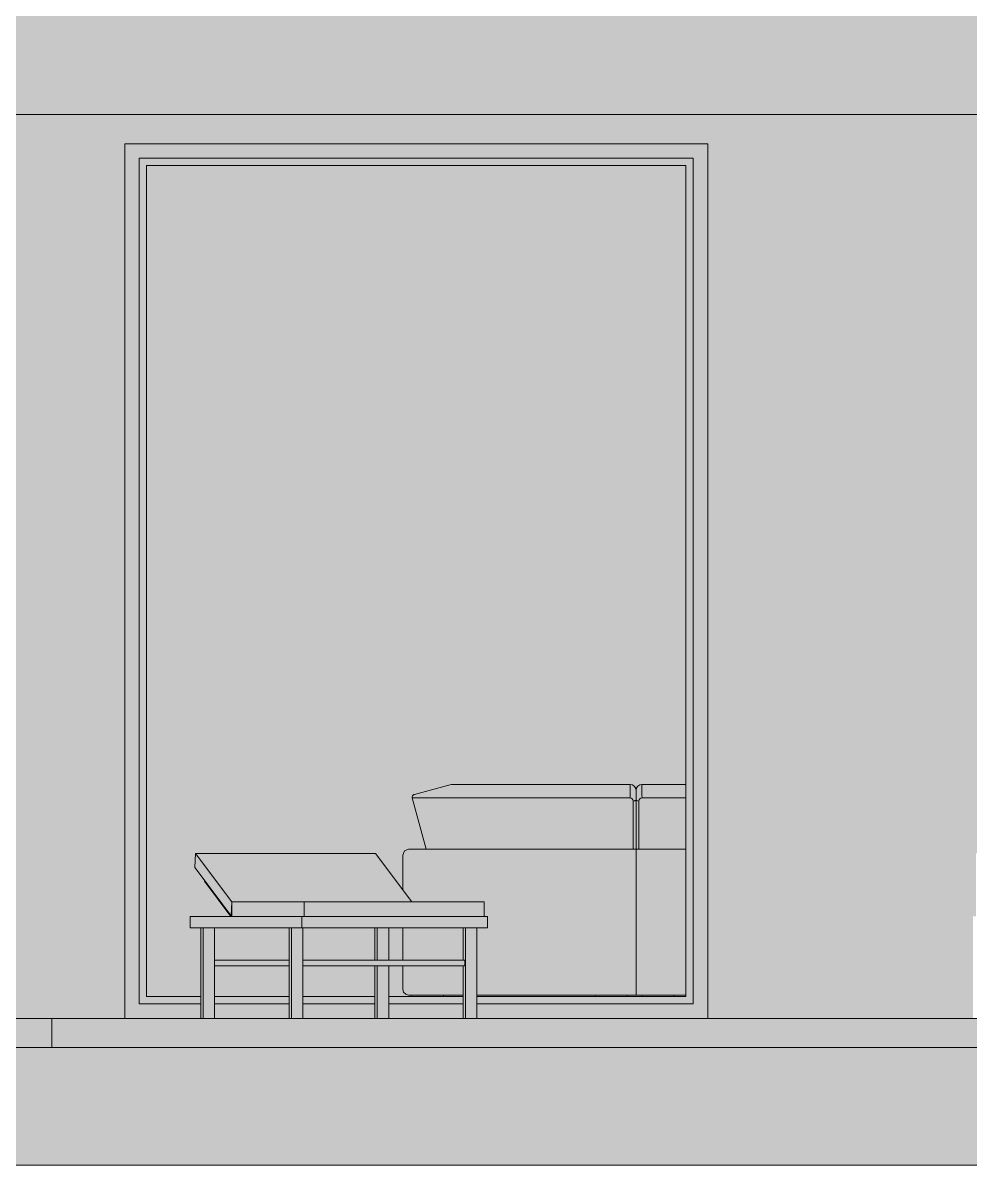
# Model space of a CAD drawing. Header units: centimetres. Extents: x -4381 to 5639, y -3920 to 4826.
# Drawn here: x 76.818 to 80.067, y 10.114 to 14.032 of the extents above; entities that cross this region are included whole.
import ezdxf
from ezdxf.xclip import XClip

# ---------------------------------------------------------------- set-up
doc = ezdxf.new("R2010")
doc.units = ezdxf.units.CM
doc.header["$MEASUREMENT"] = 0
doc.header["$XCLIPFRAME"] = 0
doc.set_wipeout_variables(frame=1)
doc.linetypes.add('Wipeout_Contour', pattern=[100, 0, -100])
for name, color, linetype in [('01- MOBILIER', 7, 'Continuous'), ('Dalles', 7, 'Continuous'), ('Drawing & Figure', 7, 'Continuous'), ('Structural - Bearing', 7, 'Continuous')]:
    doc.layers.add(name, color=color, linetype=linetype)
for name, color, linetype, lineweight in [('01- MOBILIER_Pen_No__1', 7, 'Continuous', 5), ('01- MOBILIER_Pen_No__101', 252, 'Continuous', 5), ('01- MOBILIER_Pen_No__18', 9, 'Continuous', 5), ('01- MOBILIER_Pen_No__2', 8, 'Continuous', 5), ('01- MOBILIER_Pen_No__7', 7, 'Continuous', 5), ('0_Pen_No__1', 7, 'Continuous', 5), ('Dalles_Pen_No__1', 7, 'Continuous', 5), ('Structural - Bearing_Pen_No__1', 7, 'Continuous', 5), ('Structural - Bearing_Pen_No__18', 9, 'Continuous', 5)]:
    doc.layers.add(name, color=color, linetype=linetype, lineweight=lineweight)
for name, color, linetype, lineweight, true_color in [('01- MOBILIER_Pen_No__186', 7, 'Continuous', 5, 0xe8e8e8), ('01- MOBILIER_Pen_No__62', 7, 'Continuous', 5, 0xaaaaaa), ('03-Personnages.2D_Pen_No__58', 7, 'Continuous', 5, 0xdf0000), ('0_Pen_No__102', 7, 'Continuous', 5, 0xcccccc), ('Dalles_Pen_No__178', 7, 'Continuous', 5, 0xbda888), ('Dalles_Pen_No__61', 7, 'Continuous', 5, 0x6a6a6a), ('Structural - Bearing_Pen_No__102', 7, 'Continuous', 5, 0xcccccc), ('Structural - Bearing_Pen_No__112', 7, 'Continuous', 5, 0xd5aaaa), ('Structural - Bearing_Pen_No__178', 7, 'Continuous', 5, 0xbda888)]:
    doc.layers.add(name, color=color, linetype=linetype, lineweight=lineweight, true_color=true_color)

# ---------------------------------------------------------------- blocks, each defined once
blk = doc.blocks.new('Drawing_10_10', base_point=(-363.0919, 10.6179))
at = {"color": 254, "linetype": 'Wipeout_Contour', "lineweight": 0, "ltscale": 338.388348}
blk.add_wipeout([(76.6169, 14.1179), (76.6169, 13.7179), (90.2669, 13.7179), (90.2669, 14.1179)], dxfattribs=at).dxf.layer = 'Dalles'
at = {"color": 254, "linetype": 'Wipeout_Contour', "lineweight": 0, "ltscale": 312.602126}
blk.add_wipeout([(77.2169, 10.6679), (77.2169, 13.5679), (77.1669, 13.5679), (77.1669, 10.6679)], dxfattribs=at).dxf.layer = 'Structural - Bearing'
at = {"color": 254, "linetype": 'Wipeout_Contour', "lineweight": 0, "ltscale": 320.308954}
blk.add_wipeout([(79.1169, 13.5679), (79.1169, 10.6679), (79.1669, 10.6679), (79.1669, 13.5679)], dxfattribs=at).dxf.layer = 'Structural - Bearing'
at = {"color": 254, "linetype": 'Wipeout_Contour', "lineweight": 0, "ltscale": 313.323136}
blk.add_wipeout([(77.4752, 10.6179), (77.7306, 10.6179), (77.7306, 10.6679), (77.4752, 10.6679)], dxfattribs=at).dxf.layer = 'Structural - Bearing'
at = {"color": 254, "linetype": 'Wipeout_Contour', "lineweight": 0, "ltscale": 314.506983}
blk.add_wipeout([(77.7779, 10.6179), (78.0254, 10.6179), (78.0254, 10.6679), (77.7779, 10.6679)], dxfattribs=at).dxf.layer = 'Structural - Bearing'
at = {"color": 254, "linetype": 'Wipeout_Contour', "lineweight": 0, "ltscale": 315.690887}
blk.add_wipeout([(78.0726, 10.6179), (78.3281, 10.6179), (78.3281, 10.6679), (78.0726, 10.6679)], dxfattribs=at).dxf.layer = 'Structural - Bearing'
at = {"color": 254, "linetype": 'Wipeout_Contour', "lineweight": 0, "ltscale": 656.621216}
blk.add_wipeout([(76.9169, 10.1179), (78.9169, 10.1179), (78.9169, 10.3179), (79.2169, 10.3179), (79.2169, 10.1144), (90.0669, 10.1144), (90.0669, 10.5179), (76.9169, 10.5179)], dxfattribs=at).dxf.layer = 'Structural - Bearing'
at = {"layer": 'Dalles_Pen_No__61', "linetype": 'Continuous', "ltscale": 10}
blk.add_hatch(color=256, dxfattribs=at).paths.add_polyline_path([(76.6169, 14.1179), (76.6169, 13.7179), (90.2669, 13.7179), (90.2669, 14.1179)])
at = {"layer": 'Structural - Bearing_Pen_No__178', "linetype": 'Continuous', "ltscale": 10}
blk.add_hatch(color=256, dxfattribs=at).paths.add_polyline_path([(76.9169, 10.1179), (78.9169, 10.1179), (78.9169, 10.3179), (79.2169, 10.3179), (79.2169, 10.1144), (90.0669, 10.1144), (90.0669, 10.5179), (76.9169, 10.5179)])
at = {"layer": 'Structural - Bearing_Pen_No__18', "linetype": 'Continuous', "ltscale": 10}
for points in [[(77.2169, 10.6679), (77.2169, 13.5679), (77.1669, 13.5679), (77.1669, 10.6679)], [(79.1169, 13.5679), (79.1169, 10.6679), (79.1669, 10.6679), (79.1669, 13.5679)], [(77.4752, 10.6179), (77.7306, 10.6179), (77.7306, 10.6679), (77.4752, 10.6679)], [(77.7779, 10.6179), (78.0254, 10.6179), (78.0254, 10.6679), (77.7779, 10.6679)], [(78.0726, 10.6179), (78.3281, 10.6179), (78.3281, 10.6679), (78.0726, 10.6679)]]:
    blk.add_hatch(color=256, dxfattribs=at).paths.add_polyline_path(points)
at = {"color": 254, "linetype": 'Wipeout_Contour', "lineweight": 0, "ltscale": 475.865923}
blk.add_wipeout([(77.2169, 13.5679), (79.1169, 13.5679), (79.1669, 13.5679), (79.1669, 13.6179), (77.1669, 13.6179), (77.1669, 13.5679)], dxfattribs=at).dxf.layer = 'Structural - Bearing'
at = {"color": 254, "linetype": 'Wipeout_Contour', "lineweight": 0, "ltscale": 312.748643}
blk.add_wipeout([(77.2419, 13.5429), (77.2169, 13.5429), (77.2169, 10.6929), (77.2419, 10.6929)], dxfattribs=at).dxf.layer = 'Structural - Bearing'
at = {"color": 254, "linetype": 'Wipeout_Contour', "lineweight": 0, "ltscale": 320.159088}
blk.add_wipeout([(79.0919, 13.5429), (79.0919, 10.6929), (79.1169, 10.6929), (79.1169, 13.5429)], dxfattribs=at).dxf.layer = 'Structural - Bearing'
at = {"color": 254, "linetype": 'Wipeout_Contour', "lineweight": 0, "ltscale": 390.438068}
blk.add_wipeout([(77.1669, 10.6679), (77.1669, 10.6179), (77.4279, 10.6179), (77.4279, 10.6679), (77.2169, 10.6679)], dxfattribs=at).dxf.layer = 'Structural - Bearing'
at = {"color": 254, "linetype": 'Wipeout_Contour', "lineweight": 0, "ltscale": 313.343581}
blk.add_wipeout([(77.7306, 10.6929), (77.4752, 10.6929), (77.4752, 10.6679), (77.7306, 10.6679)], dxfattribs=at).dxf.layer = 'Structural - Bearing'
at = {"color": 254, "linetype": 'Wipeout_Contour', "lineweight": 0, "ltscale": 314.527351}
blk.add_wipeout([(77.7779, 10.6679), (78.0254, 10.6679), (78.0254, 10.6929), (77.7779, 10.6929)], dxfattribs=at).dxf.layer = 'Structural - Bearing'
at = {"color": 254, "linetype": 'Wipeout_Contour', "lineweight": 0, "ltscale": 315.711179}
blk.add_wipeout([(78.0726, 10.6929), (78.0726, 10.6679), (78.3281, 10.6679), (78.3281, 10.6929)], dxfattribs=at).dxf.layer = 'Structural - Bearing'
at = {"color": 254, "linetype": 'Wipeout_Contour', "lineweight": 0, "ltscale": 397.421041}
blk.add_wipeout([(78.3753, 10.6179), (79.1669, 10.6179), (79.1669, 10.6679), (79.1169, 10.6679), (78.3753, 10.6679)], dxfattribs=at).dxf.layer = 'Structural - Bearing'
at = {"color": 254, "linetype": 'Wipeout_Contour', "lineweight": 0, "ltscale": 309.969288}
blk.add_wipeout([(76.9169, 10.6179), (76.6169, 10.6179), (76.6169, 10.5179), (76.9169, 10.5179)], dxfattribs=at).dxf.layer = 'Structural - Bearing'
at = {"color": 254, "linetype": 'Wipeout_Contour', "lineweight": 0, "ltscale": 318.90325}
blk.add_wipeout([(78.9169, 10.1179), (79.2169, 10.1179), (79.2169, 10.3179), (78.9169, 10.3179)], dxfattribs=at).dxf.layer = 'Structural - Bearing'
at = {"layer": 'Structural - Bearing_Pen_No__178', "linetype": 'Continuous', "ltscale": 10}
for points in [[(76.9169, 10.6179), (76.6169, 10.6179), (76.6169, 10.5179), (76.9169, 10.5179)], [(78.9169, 10.1179), (79.2169, 10.1179), (79.2169, 10.3179), (78.9169, 10.3179)]]:
    blk.add_hatch(color=256, dxfattribs=at).paths.add_polyline_path(points)
at = {"layer": 'Structural - Bearing_Pen_No__18', "linetype": 'Continuous', "ltscale": 10}
for points in [[(77.2169, 13.5679), (79.1169, 13.5679), (79.1669, 13.5679), (79.1669, 13.6179), (77.1669, 13.6179), (77.1669, 13.5679)], [(77.2419, 13.5429), (77.2169, 13.5429), (77.2169, 10.6929), (77.2419, 10.6929)], [(79.0919, 13.5429), (79.0919, 10.6929), (79.1169, 10.6929), (79.1169, 13.5429)], [(77.1669, 10.6679), (77.1669, 10.6179), (77.4279, 10.6179), (77.4279, 10.6679), (77.2169, 10.6679)], [(77.7306, 10.6929), (77.4752, 10.6929), (77.4752, 10.6679), (77.7306, 10.6679)], [(77.7779, 10.6679), (78.0254, 10.6679), (78.0254, 10.6929), (77.7779, 10.6929)], [(78.0726, 10.6929), (78.0726, 10.6679), (78.3281, 10.6679), (78.3281, 10.6929)], [(78.3753, 10.6179), (79.1669, 10.6179), (79.1669, 10.6679), (79.1169, 10.6679), (78.3753, 10.6679)]]:
    blk.add_hatch(color=256, dxfattribs=at).paths.add_polyline_path(points)
at = {"color": 254, "linetype": 'Wipeout_Contour', "lineweight": 0, "ltscale": 314.28621}
blk.add_wipeout([(76.6169, 10.1179), (76.6169, 10.1144), (79.2169, 10.1144), (79.2169, 10.1179)], dxfattribs=at).dxf.layer = 'Dalles'
at = {"color": 254, "linetype": 'Wipeout_Contour', "lineweight": 0, "ltscale": 475.832217}
blk.add_wipeout([(79.1169, 13.5679), (77.2169, 13.5679), (77.2169, 13.5429), (77.2419, 13.5429), (79.0919, 13.5429), (79.1169, 13.5429)], dxfattribs=at).dxf.layer = 'Structural - Bearing'
at = {"color": 254, "linetype": 'Wipeout_Contour', "lineweight": 0, "ltscale": 390.658386}
blk.add_wipeout([(77.2419, 10.6929), (77.2169, 10.6929), (77.2169, 10.6679), (77.4279, 10.6679), (77.4279, 10.6929)], dxfattribs=at).dxf.layer = 'Structural - Bearing'
at = {"color": 254, "linetype": 'Wipeout_Contour', "lineweight": 0, "ltscale": 397.29178}
blk.add_wipeout([(78.3753, 10.6929), (78.3753, 10.6679), (79.1169, 10.6679), (79.1169, 10.6929), (79.0919, 10.6929)], dxfattribs=at).dxf.layer = 'Structural - Bearing'
at = {"layer": 'Dalles_Pen_No__178', "linetype": 'Continuous', "ltscale": 10}
blk.add_hatch(color=256, dxfattribs=at).paths.add_polyline_path([(76.6169, 10.1179), (76.6169, 10.1144), (79.2169, 10.1144), (79.2169, 10.1179)])
at = {"layer": 'Structural - Bearing_Pen_No__18', "linetype": 'Continuous', "ltscale": 10}
for points in [[(79.1169, 13.5679), (77.2169, 13.5679), (77.2169, 13.5429), (77.2419, 13.5429), (79.0919, 13.5429), (79.1169, 13.5429)], [(77.2419, 10.6929), (77.2169, 10.6929), (77.2169, 10.6679), (77.4279, 10.6679), (77.4279, 10.6929)], [(78.3753, 10.6929), (78.3753, 10.6679), (79.1169, 10.6679), (79.1169, 10.6929), (79.0919, 10.6929)]]:
    blk.add_hatch(color=256, dxfattribs=at).paths.add_polyline_path(points)
at = {"color": 254, "linetype": 'Wipeout_Contour', "lineweight": 0, "ltscale": 1654.948643}
blk.add_wipeout([(79.0919, 13.5429), (77.2419, 13.5429), (77.2419, 10.6929), (77.4279, 10.6929), (77.4279, 10.9279), (77.3916, 10.9279), (77.3916, 10.9679), (77.5314, 10.9679), (77.4403, 11.0888), (77.4405, 11.0911), (77.4072, 11.1352), (77.4098, 11.1835), (78.0268, 11.1835), (78.1516, 11.0179), (78.3999, 11.0179), (78.3999, 10.9679), (78.4117, 10.9679), (78.4117, 10.9279), (78.3753, 10.9279), (78.3753, 10.6929), (79.0919, 10.6929)], dxfattribs=at).dxf.layer = 'Structural - Bearing'
at = {"color": 254, "linetype": 'Wipeout_Contour', "lineweight": 0, "ltscale": 309.834947}
blk.add_wipeout([(76.6169, 10.1179), (76.9169, 10.1179), (76.9169, 10.5179), (76.6169, 10.5179)], dxfattribs=at).dxf.layer = 'Structural - Bearing'
at = {"layer": 'Structural - Bearing_Pen_No__102', "linetype": 'Continuous', "ltscale": 10}
blk.add_hatch(color=256, dxfattribs=at).paths.add_polyline_path([(79.0919, 13.5429), (77.2419, 13.5429), (77.2419, 10.6929), (77.4279, 10.6929), (77.4279, 10.9279), (77.3916, 10.9279), (77.3916, 10.9679), (77.5314, 10.9679), (77.4403, 11.0888), (77.4405, 11.0911), (77.4072, 11.1352), (77.4098, 11.1835), (78.0268, 11.1835), (78.1516, 11.0179), (78.3999, 11.0179), (78.3999, 10.9679), (78.4117, 10.9679), (78.4117, 10.9279), (78.3753, 10.9279), (78.3753, 10.6929), (79.0919, 10.6929)])
at = {"layer": 'Structural - Bearing_Pen_No__178', "linetype": 'Continuous', "ltscale": 10}
blk.add_hatch(color=256, dxfattribs=at).paths.add_polyline_path([(76.6169, 10.1179), (76.9169, 10.1179), (76.9169, 10.5179), (76.6169, 10.5179)])
at = {"layer": '0_Pen_No__1', "linetype": 'Continuous', "ltscale": 10}
for p, q in [((75.8169, 10.1144), (90.8669, 10.1144)), ((90.0669, 10.1144), (76.6169, 10.1144))]:
    blk.add_line(p, q, dxfattribs=at)
at = {"layer": 'Structural - Bearing_Pen_No__1', "linetype": 'Continuous', "ltscale": 10}
blk.add_line((90.8669, 10.1144), (75.8169, 10.1144), dxfattribs=at)
at = {"color": 254, "linetype": 'Wipeout_Contour', "lineweight": 0, "ltscale": 313.449406}
blk.add_wipeout([(77.7306, 10.9279), (77.4752, 10.9279), (77.4752, 10.8179), (77.7306, 10.8179)], dxfattribs=at).dxf.layer = 'Structural - Bearing'
at = {"color": 254, "linetype": 'Wipeout_Contour', "lineweight": 0, "ltscale": 314.632779}
blk.add_wipeout([(77.7779, 10.8179), (78.0254, 10.8179), (78.0254, 10.9279), (77.7779, 10.9279)], dxfattribs=at).dxf.layer = 'Structural - Bearing'
at = {"color": 254, "linetype": 'Wipeout_Contour', "lineweight": 0, "ltscale": 315.816212}
blk.add_wipeout([(78.0726, 10.9279), (78.0726, 10.8179), (78.3281, 10.8179), (78.3281, 10.9279)], dxfattribs=at).dxf.layer = 'Structural - Bearing'
at = {"color": 254, "linetype": 'Wipeout_Contour', "lineweight": 0, "ltscale": 313.379059}
blk.add_wipeout([(77.4752, 10.6929), (77.7306, 10.6929), (77.7306, 10.7979), (77.4752, 10.7979)], dxfattribs=at).dxf.layer = 'Structural - Bearing'
at = {"color": 254, "linetype": 'Wipeout_Contour', "lineweight": 0, "ltscale": 314.562696}
blk.add_wipeout([(77.7779, 10.6929), (78.0254, 10.6929), (78.0254, 10.7979), (77.7779, 10.7979)], dxfattribs=at).dxf.layer = 'Structural - Bearing'
at = {"color": 254, "linetype": 'Wipeout_Contour', "lineweight": 0, "ltscale": 315.746392}
blk.add_wipeout([(78.0726, 10.7979), (78.0726, 10.6929), (78.3281, 10.6929), (78.3281, 10.7979)], dxfattribs=at).dxf.layer = 'Structural - Bearing'
at = {"layer": 'Structural - Bearing_Pen_No__102', "linetype": 'Continuous', "ltscale": 10}
for points in [[(77.7306, 10.9279), (77.4752, 10.9279), (77.4752, 10.8179), (77.7306, 10.8179)], [(77.7779, 10.8179), (78.0254, 10.8179), (78.0254, 10.9279), (77.7779, 10.9279)], [(78.0726, 10.9279), (78.0726, 10.8179), (78.3281, 10.8179), (78.3281, 10.9279)], [(77.4752, 10.6929), (77.7306, 10.6929), (77.7306, 10.7979), (77.4752, 10.7979)], [(77.7779, 10.6929), (78.0254, 10.6929), (78.0254, 10.7979), (77.7779, 10.7979)], [(78.0726, 10.7979), (78.0726, 10.6929), (78.3281, 10.6929), (78.3281, 10.7979)]]:
    blk.add_hatch(color=256, dxfattribs=at).paths.add_polyline_path(points)
at = {"color": 254, "linetype": 'Wipeout_Contour', "lineweight": 0, "ltscale": 2326.578214}
blk.add_wipeout([(76.6169, 10.6179), (77.1669, 10.6179), (77.1669, 13.6179), (79.1669, 13.6179), (79.1669, 10.6179), (80.0766, 10.6179), (80.0766, 10.9679), (80.0866, 10.9679), (80.0866, 11.1835), (80.2669, 11.1835), (80.2669, 13.6179), (83.2669, 13.6179), (83.2669, 10.6179), (83.5766, 10.6179), (83.5766, 10.9679), (83.5866, 10.9679), (83.5866, 11.1835), (84.2166, 11.1835), (84.2166, 10.9679), (84.2266, 10.9679), (84.2266, 10.6179), (84.3669, 10.6179), (84.3669, 13.6179), (87.3669, 13.6179), (87.3669, 10.6179), (87.9669, 10.6179), (87.9669, 13.7179), (76.6169, 13.7179)], dxfattribs=at).dxf.layer = 'Structural - Bearing'
at = {"layer": 'Structural - Bearing_Pen_No__112', "linetype": 'Continuous', "ltscale": 10}
blk.add_hatch(color=256, dxfattribs=at).paths.add_polyline_path([(76.6169, 10.6179), (77.1669, 10.6179), (77.1669, 13.6179), (79.1669, 13.6179), (79.1669, 10.6179), (80.0766, 10.6179), (80.0766, 10.9679), (80.0866, 10.9679), (80.0866, 11.1835), (80.2669, 11.1835), (80.2669, 13.6179), (83.2669, 13.6179), (83.2669, 10.6179), (83.5766, 10.6179), (83.5766, 10.9679), (83.5866, 10.9679), (83.5866, 11.1835), (84.2166, 11.1835), (84.2166, 10.9679), (84.2266, 10.9679), (84.2266, 10.6179), (84.3669, 10.6179), (84.3669, 13.6179), (87.3669, 13.6179), (87.3669, 10.6179), (87.9669, 10.6179), (87.9669, 13.7179), (76.6169, 13.7179)])
at = {"layer": '01- MOBILIER_Pen_No__7', "linetype": 'Continuous', "ltscale": 10}
for p, q in [((78.1606, 11.3863), (78.2234, 11.4031)), ((78.2234, 11.4031), (78.2862, 11.4199)), ((78.2862, 11.4199), (78.2888, 11.4202)), ((78.2888, 11.4202), (78.9009, 11.4202)), ((78.9009, 11.4202), (78.9009, 11.4199)), ((78.9009, 11.4199), (78.9009, 11.4031)), ((78.9009, 11.4199), (78.9085, 11.4188)), ((78.9009, 11.3863), (78.9009, 11.4031)), ((78.9085, 11.4188), (78.9148, 11.4147)), ((78.9148, 11.4147), (78.9191, 11.4085)), ((78.9191, 11.4085), (78.9194, 11.408)), ((78.9194, 11.408), (78.9209, 11.4006)), ((78.9225, 11.408), (78.9209, 11.4006)), ((78.9228, 11.4085), (78.9225, 11.408)), ((78.927, 11.4147), (78.9228, 11.4085)), ((78.9334, 11.4188), (78.927, 11.4147)), ((78.9409, 11.4199), (78.9334, 11.4188)), ((78.941, 11.4202), (78.9409, 11.4199)), ((78.9409, 11.4199), (78.9409, 11.4031)), ((78.9409, 11.3863), (78.9409, 11.4031)), ((79.0919, 11.4202), (78.941, 11.4202)), ((78.1532, 11.3766), (78.1545, 11.3816)), ((78.1535, 11.374), (78.1532, 11.3766)), ((78.1535, 11.374), (78.8999, 11.374)), ((78.1545, 11.3816), (78.1582, 11.3853)), ((78.1582, 11.3853), (78.1606, 11.3863)), ((78.8999, 11.374), (78.9002, 11.3766)), ((78.8999, 11.374), (78.9047, 11.3731)), ((78.9002, 11.3766), (78.9006, 11.3816)), ((78.9006, 11.3816), (78.9009, 11.3853)), ((78.9009, 11.3853), (78.9009, 11.3863)), ((78.9047, 11.3731), (78.9079, 11.371)), ((78.9079, 11.371), (78.91, 11.368)), ((78.91, 11.368), (78.9109, 11.3634)), ((78.9109, 11.3634), (78.9135, 11.3637)), ((78.9109, 11.3634), (78.9109, 11.1979)), ((78.9135, 11.3637), (78.9162, 11.3644)), ((78.9162, 11.3644), (78.918, 11.3647)), ((78.918, 11.3647), (78.9206, 11.3658)), ((78.9206, 11.3658), (78.9209, 11.3665)), ((78.9209, 11.4006), (78.9209, 11.3838)), ((78.9209, 11.3669), (78.9209, 11.3838)), ((78.9209, 11.3669), (78.9209, 11.3665)), ((78.9209, 11.3665), (78.9209, 11.1979)), ((78.9213, 11.3658), (78.9209, 11.3665)), ((78.9239, 11.3647), (78.9213, 11.3658)), ((78.9257, 11.3644), (78.9239, 11.3647)), ((78.9283, 11.3637), (78.9257, 11.3644)), ((78.9309, 11.3634), (78.9283, 11.3637)), ((78.9319, 11.368), (78.9309, 11.3634)), ((78.9309, 11.3634), (78.9309, 11.1979)), ((78.934, 11.371), (78.9319, 11.368)), ((78.9372, 11.3731), (78.934, 11.371)), ((78.9419, 11.374), (78.9372, 11.3731)), ((78.941, 11.3853), (78.9409, 11.3863)), ((78.9412, 11.3816), (78.941, 11.3853)), ((78.9417, 11.3766), (78.9412, 11.3816)), ((78.9419, 11.374), (78.9417, 11.3766)), ((79.0919, 11.374), (78.9419, 11.374)), ((78.9209, 11.192), (78.9209, 11.1979)), ((79.0919, 11.1979), (78.9209, 11.1979)), ((78.9209, 11.1779), (78.9209, 11.192)), ((78.9209, 10.7179), (78.9209, 11.1779)), ((78.1236, 10.7079), (78.1209, 10.7179)), ((78.1309, 10.7006), (78.1236, 10.7079)), ((78.1409, 10.6979), (78.1309, 10.7006)), ((78.1409, 10.6979), (78.1509, 10.6979)), ((78.2609, 10.6979), (78.1509, 10.6979)), ((78.1516, 10.6929), (78.1509, 10.6979)), ((78.2603, 10.6929), (78.2609, 10.6979)), ((78.8909, 10.6979), (78.7809, 10.6979)), ((78.7816, 10.6929), (78.7809, 10.6979)), ((78.8903, 10.6929), (78.8909, 10.6979)), ((78.8909, 10.6979), (78.9209, 10.6979)), ((78.9209, 10.7079), (78.9209, 10.7179)), ((78.9209, 10.7006), (78.9209, 10.7079)), ((78.9209, 10.6979), (78.9209, 10.7006)), ((79.0919, 10.6979), (78.9209, 10.6979)), ((78.9416, 10.6929), (78.9409, 10.6979)), ((79.0503, 10.6929), (79.0509, 10.6979))]:
    blk.add_line(p, q, dxfattribs=at)
at = {"layer": 'Dalles_Pen_No__1', "linetype": 'Continuous', "ltscale": 10}
blk.add_line((90.2669, 13.7179), (76.6169, 13.7179), dxfattribs=at)
at = {"layer": 'Structural - Bearing_Pen_No__1', "linetype": 'Continuous', "ltscale": 10}
for p, q in [((77.1669, 13.6179), (79.1669, 13.6179)), ((77.2169, 10.6679), (77.2169, 13.5679)), ((77.2169, 13.5679), (79.1169, 13.5679)), ((79.1169, 13.5679), (79.1169, 10.6679)), ((77.2419, 13.5429), (77.2419, 10.6929)), ((79.0919, 13.5429), (77.2419, 13.5429)), ((79.0919, 10.6929), (79.0919, 13.5429))]:
    blk.add_line(p, q, dxfattribs=at)
at = {"color": 254, "linetype": 'Wipeout_Contour', "lineweight": 0, "ltscale": 315.433295}
blk.add_wipeout([(78.4117, 10.9279), (78.4117, 10.9679), (77.7751, 10.9679), (77.7751, 10.9279)], dxfattribs=at).dxf.layer = '01- MOBILIER'
at = {"color": 254, "linetype": 'Wipeout_Contour', "lineweight": 0, "ltscale": 315.048937}
blk.add_wipeout([(78.0334, 10.7979), (78.0254, 10.7979), (78.0254, 10.6179), (78.0334, 10.6179)], dxfattribs=at).dxf.layer = '01- MOBILIER'
at = {"layer": '01- MOBILIER_Pen_No__18', "linetype": 'Continuous', "ltscale": 10}
blk.add_hatch(color=256, dxfattribs=at).paths.add_polyline_path([(78.4117, 10.9279), (78.4117, 10.9679), (77.7751, 10.9679), (77.7751, 10.9279)])
at = {"layer": '01- MOBILIER_Pen_No__2', "linetype": 'Continuous', "ltscale": 10}
blk.add_hatch(color=256, dxfattribs=at).paths.add_polyline_path([(78.0334, 10.7979), (78.0254, 10.7979), (78.0254, 10.6179), (78.0334, 10.6179)])
at = {"color": 254, "linetype": 'Wipeout_Contour', "lineweight": 0, "ltscale": 313.413426}
blk.add_wipeout([(77.3916, 10.9679), (77.3916, 10.9279), (77.7751, 10.9279), (77.7751, 10.9679)], dxfattribs=at).dxf.layer = '01- MOBILIER'
at = {"color": 254, "linetype": 'Wipeout_Contour', "lineweight": 0, "ltscale": 315.139334}
blk.add_wipeout([(78.0254, 10.9279), (78.0254, 10.8179), (78.0334, 10.8179), (78.0334, 10.9279)], dxfattribs=at).dxf.layer = '01- MOBILIER'
at = {"color": 254, "linetype": 'Wipeout_Contour', "lineweight": 0, "ltscale": 633.135499}
blk.add_wipeout([(78.3281, 10.9279), (78.3281, 10.8179), (78.3342, 10.8179), (78.3342, 10.7979), (78.3281, 10.7979), (78.3281, 10.6179), (78.3362, 10.6179), (78.3362, 10.9279)], dxfattribs=at).dxf.layer = '01- MOBILIER'
at = {"color": 254, "linetype": 'Wipeout_Contour', "lineweight": 0, "ltscale": 315.142505}
blk.add_wipeout([(78.0726, 10.7979), (78.0334, 10.7979), (78.0334, 10.6179), (78.0726, 10.6179)], dxfattribs=at).dxf.layer = '01- MOBILIER'
at = {"layer": '01- MOBILIER_Pen_No__18', "linetype": 'Continuous', "ltscale": 10}
blk.add_hatch(color=256, dxfattribs=at).paths.add_polyline_path([(78.0726, 10.7979), (78.0334, 10.7979), (78.0334, 10.6179), (78.0726, 10.6179)])
at = {"layer": '01- MOBILIER_Pen_No__2', "linetype": 'Continuous', "ltscale": 10}
for points in [[(77.3916, 10.9679), (77.3916, 10.9279), (77.7751, 10.9279), (77.7751, 10.9679)], [(78.0254, 10.9279), (78.0254, 10.8179), (78.0334, 10.8179), (78.0334, 10.9279)], [(78.3281, 10.9279), (78.3281, 10.8179), (78.3342, 10.8179), (78.3342, 10.7979), (78.3281, 10.7979), (78.3281, 10.6179), (78.3362, 10.6179), (78.3362, 10.9279)]]:
    blk.add_hatch(color=256, dxfattribs=at).paths.add_polyline_path(points)
at = {"color": 254, "linetype": 'Wipeout_Contour', "lineweight": 0, "ltscale": 315.450356}
blk.add_wipeout([(78.3999, 10.9679), (78.3999, 11.0179), (77.7828, 11.0179), (77.7828, 10.9679)], dxfattribs=at).dxf.layer = '01- MOBILIER'
at = {"color": 254, "linetype": 'Wipeout_Contour', "lineweight": 0, "ltscale": 312.717445}
blk.add_wipeout([(77.436, 10.6179), (77.436, 10.9279), (77.4279, 10.9279), (77.4279, 10.6179)], dxfattribs=at).dxf.layer = '01- MOBILIER'
at = {"color": 254, "linetype": 'Wipeout_Contour', "lineweight": 0, "ltscale": 313.916886}
blk.add_wipeout([(77.7387, 10.6179), (77.7387, 10.9279), (77.7306, 10.9279), (77.7306, 10.6179)], dxfattribs=at).dxf.layer = '01- MOBILIER'
at = {"color": 254, "linetype": 'Wipeout_Contour', "lineweight": 0, "ltscale": 315.232875}
blk.add_wipeout([(78.0334, 10.9279), (78.0334, 10.8179), (78.0726, 10.8179), (78.0726, 10.9279)], dxfattribs=at).dxf.layer = '01- MOBILIER'
at = {"color": 254, "linetype": 'Wipeout_Contour', "lineweight": 0, "ltscale": 316.37774}
blk.add_wipeout([(78.3753, 10.6179), (78.3753, 10.9279), (78.3362, 10.9279), (78.3362, 10.6179)], dxfattribs=at).dxf.layer = '01- MOBILIER'
at = {"layer": '01- MOBILIER_Pen_No__18', "linetype": 'Continuous', "ltscale": 10}
for points in [[(78.3999, 10.9679), (78.3999, 11.0179), (77.7828, 11.0179), (77.7828, 10.9679)], [(78.0334, 10.9279), (78.0334, 10.8179), (78.0726, 10.8179), (78.0726, 10.9279)], [(78.3753, 10.6179), (78.3753, 10.9279), (78.3362, 10.9279), (78.3362, 10.6179)]]:
    blk.add_hatch(color=256, dxfattribs=at).paths.add_polyline_path(points)
at = {"layer": '01- MOBILIER_Pen_No__2', "linetype": 'Continuous', "ltscale": 10}
for points in [[(77.436, 10.6179), (77.436, 10.9279), (77.4279, 10.9279), (77.4279, 10.6179)], [(77.7387, 10.6179), (77.7387, 10.9279), (77.7306, 10.9279), (77.7306, 10.6179)]]:
    blk.add_hatch(color=256, dxfattribs=at).paths.add_polyline_path(points)
at = {"layer": '01- MOBILIER_Pen_No__1', "linetype": 'Continuous', "ltscale": 10}
for p, q in [((78.3999, 10.9679), (78.3999, 11.0179)), ((78.4117, 10.9279), (78.4117, 10.9679))]:
    blk.add_line(p, q, dxfattribs=at)
at = {"layer": '01- MOBILIER_Pen_No__7', "linetype": 'Continuous', "ltscale": 10}
for p, q in [((78.2609, 10.6979), (78.3281, 10.6979)), ((78.3753, 10.6979), (78.7809, 10.6979))]:
    blk.add_line(p, q, dxfattribs=at)
at = {"layer": 'Structural - Bearing_Pen_No__1', "linetype": 'Continuous', "ltscale": 10}
for p, q in [((78.0726, 10.6929), (78.3281, 10.6929)), ((78.3281, 10.6679), (78.0726, 10.6679)), ((78.3753, 10.6929), (79.0919, 10.6929)), ((79.1169, 10.6679), (78.3753, 10.6679))]:
    blk.add_line(p, q, dxfattribs=at)
at = {"color": 254, "linetype": 'Wipeout_Contour', "lineweight": 0, "ltscale": 313.737411}
blk.add_wipeout([(77.7828, 10.9679), (77.7828, 11.0179), (77.5346, 11.0179), (77.5346, 10.9679)], dxfattribs=at).dxf.layer = '01- MOBILIER'
at = {"color": 254, "linetype": 'Wipeout_Contour', "lineweight": 0, "ltscale": 312.810988}
blk.add_wipeout([(77.4752, 10.6179), (77.4752, 10.9279), (77.436, 10.9279), (77.436, 10.6179)], dxfattribs=at).dxf.layer = '01- MOBILIER'
at = {"color": 254, "linetype": 'Wipeout_Contour', "lineweight": 0, "ltscale": 314.010436}
blk.add_wipeout([(77.7779, 10.6179), (77.7779, 10.9279), (77.7387, 10.9279), (77.7387, 10.6179)], dxfattribs=at).dxf.layer = '01- MOBILIER'
at = {"layer": '01- MOBILIER_Pen_No__101', "linetype": 'Continuous', "ltscale": 10}
blk.add_hatch(color=256, dxfattribs=at).paths.add_polyline_path([(77.7828, 10.9679), (77.7828, 11.0179), (77.5346, 11.0179), (77.5346, 10.9679)])
at = {"layer": '01- MOBILIER_Pen_No__18', "linetype": 'Continuous', "ltscale": 10}
for points in [[(77.4752, 10.6179), (77.4752, 10.9279), (77.436, 10.9279), (77.436, 10.6179)], [(77.7779, 10.6179), (77.7779, 10.9279), (77.7387, 10.9279), (77.7387, 10.6179)]]:
    blk.add_hatch(color=256, dxfattribs=at).paths.add_polyline_path(points)
at = {"layer": '01- MOBILIER_Pen_No__1', "linetype": 'Continuous', "ltscale": 10}
for p, q in [((78.4117, 10.9679), (77.7751, 10.9679)), ((77.7751, 10.9279), (77.7751, 10.9679)), ((77.7306, 10.9279), (77.3916, 10.9279)), ((77.7387, 10.9279), (77.7306, 10.9279)), ((77.7751, 10.9279), (77.7387, 10.9279)), ((78.4117, 10.9279), (77.7751, 10.9279))]:
    blk.add_line(p, q, dxfattribs=at)
at = {"layer": 'Structural - Bearing_Pen_No__1', "linetype": 'Continuous', "ltscale": 10}
for p, q in [((77.4279, 10.6679), (77.2169, 10.6679)), ((77.2419, 10.6929), (77.4279, 10.6929)), ((77.4752, 10.6929), (77.7306, 10.6929)), ((77.7306, 10.6679), (77.4752, 10.6679)), ((77.7779, 10.6929), (78.0254, 10.6929)), ((78.0254, 10.6679), (77.7779, 10.6679))]:
    blk.add_line(p, q, dxfattribs=at)
at = {"color": 254, "linetype": 'Wipeout_Contour', "lineweight": 0, "ltscale": 234.364139}
blk.add_wipeout([(77.5346, 11.0179), (77.532, 10.9696), (77.5346, 10.9696)], dxfattribs=at).dxf.layer = '01- MOBILIER'
at = {"color": 254, "linetype": 'Wipeout_Contour', "lineweight": 0, "ltscale": 313.413524}
blk.add_wipeout([(77.4752, 10.8179), (77.4752, 10.7979), (77.7306, 10.7979), (77.7306, 10.8179)], dxfattribs=at).dxf.layer = '01- MOBILIER'
at = {"color": 254, "linetype": 'Wipeout_Contour', "lineweight": 0, "ltscale": 315.208265}
blk.add_wipeout([(78.3342, 10.8179), (77.7779, 10.8179), (77.7779, 10.7979), (78.3342, 10.7979)], dxfattribs=at).dxf.layer = '01- MOBILIER'
at = {"color": 254, "linetype": 'Wipeout_Contour', "lineweight": 0, "ltscale": 419.367157}
blk.add_wipeout([(76.9169, 10.6179), (76.9169, 10.5179), (86.0244, 10.5179), (88.2669, 10.5179), (88.2669, 10.6179)], dxfattribs=at).dxf.layer = 'Dalles'
at = {"layer": '01- MOBILIER_Pen_No__18', "linetype": 'Continuous', "ltscale": 10}
for points in [[(77.4752, 10.8179), (77.4752, 10.7979), (77.7306, 10.7979), (77.7306, 10.8179)], [(78.3342, 10.8179), (77.7779, 10.8179), (77.7779, 10.7979), (78.3342, 10.7979)]]:
    blk.add_hatch(color=256, dxfattribs=at).paths.add_polyline_path(points)
at = {"layer": '01- MOBILIER_Pen_No__62', "linetype": 'Continuous', "ltscale": 10}
blk.add_hatch(color=256, dxfattribs=at).paths.add_polyline_path([(77.5346, 11.0179), (77.532, 10.9696), (77.5346, 10.9696)])
at = {"layer": '03-Personnages.2D_Pen_No__58', "linetype": 'Continuous', "lineweight": 0, "ltscale": 10, "true_color": 0x6f0000}
blk.add_hatch(color=16, dxfattribs=at).paths.add_polyline_path([(79.8407, 11.97), (79.8268, 12.0373), (79.8176, 12.0593), (79.807, 12.0713), (79.7971, 12.0775), (79.7846, 12.0809), (79.771, 12.0825), (79.7394, 12.081), (79.7166, 12.0751), (79.6975, 12.0749), (79.6922, 12.0775), (79.6902, 12.0835), (79.6876, 12.0955), (79.6855, 12.1035), (79.6847, 12.1123), (79.6963, 12.1166), (79.707, 12.1237), (79.7129, 12.1298), (79.7151, 12.1394), (79.7162, 12.1468), (79.7173, 12.1624), (79.7189, 12.1803), (79.72, 12.1913), (79.7211, 12.2013), (79.7203, 12.2104), (79.7191, 12.2144), (79.7139, 12.2204), (79.7137, 12.2296), (79.7096, 12.2408), (79.7193, 12.2466), (79.7011, 12.2628), (79.7176, 12.2699), (79.7204, 12.2875), (79.7062, 12.3026), (79.7203, 12.3074), (79.6987, 12.3213), (79.7088, 12.3258), (79.6917, 12.332), (79.6703, 12.3222), (79.6429, 12.3208), (79.6038, 12.3033), (79.5959, 12.3019), (79.5734, 12.3027), (79.5682, 12.2987), (79.5343, 12.2878), (79.5251, 12.2655), (79.5235, 12.2814), (79.5207, 12.2691), (79.5232, 12.2461), (79.525, 12.2259), (79.5192, 12.2397), (79.5217, 12.2168), (79.5238, 12.2005), (79.5207, 12.1876), (79.5164, 12.1806), (79.5206, 12.1808), (79.529, 12.1855), (79.5187, 12.1755), (79.5248, 12.1762), (79.5329, 12.1784), (79.5353, 12.168), (79.5353, 12.154), (79.5355, 12.1468), (79.5333, 12.1405), (79.5312, 12.1248), (79.5287, 12.1189), (79.5381, 12.1266), (79.5301, 12.1163), (79.5494, 12.1082), (79.5562, 12.112), (79.5533, 12.1083), (79.5699, 12.1014), (79.5779, 12.1092), (79.5736, 12.0992), (79.5824, 12.0985), (79.5905, 12.1013), (79.5902, 12.0961), (79.5943, 12.0987), (79.5958, 12.0824), (79.5951, 12.0809), (79.5929, 12.08), (79.581, 12.0797), (79.5466, 12.0732), (79.5268, 12.07), (79.4973, 12.0587), (79.4743, 12.0418), (79.4479, 12.0232), (79.4213, 11.9977), (79.4098, 11.9841), (79.3915, 11.9657), (79.3581, 11.9359), (79.3419, 11.9138), (79.3345, 11.8977), (79.3259, 11.8835), (79.3193, 11.871), (79.3154, 11.8545), (79.314, 11.811), (79.3178, 11.7764), (79.3198, 11.7491), (79.3177, 11.7199), (79.3146, 11.6947), (79.3178, 11.6877), (79.3286, 11.6661), (79.3399, 11.6417), (79.3494, 11.6386), (79.3779, 11.6258), (79.3879, 11.6204), (79.3921, 11.6224), (79.3916, 11.6289), (79.3974, 11.6308), (79.3966, 11.6368), (79.3906, 11.6409), (79.389, 11.643), (79.3818, 11.6461), (79.3676, 11.657), (79.3615, 11.6707), (79.3552, 11.692), (79.3504, 11.702), (79.3565, 11.7006), (79.363, 11.6899), (79.3677, 11.6663), (79.3765, 11.6554), (79.381, 11.6584), (79.3805, 11.6766), (79.3773, 11.6923), (79.3744, 11.7137), (79.3734, 11.7368), (79.3679, 11.7582), (79.3608, 11.7777), (79.3629, 11.8027), (79.3691, 11.8318), (79.3768, 11.8591), (79.3865, 11.888), (79.3961, 11.8966), (79.415, 11.9107), (79.4298, 11.9237), (79.4576, 11.9385), (79.4804, 11.95), (79.506, 11.9497), (79.5179, 11.932), (79.5323, 11.9077), (79.5419, 11.882), (79.5459, 11.8604), (79.5575, 11.8338), (79.5803, 11.8011), (79.5822, 11.7933), (79.5734, 11.7886), (79.5602, 11.785), (79.5423, 11.7822), (79.5341, 11.785), (79.5241, 11.7906), (79.522, 11.7886), (79.5211, 11.785), (79.5231, 11.7809, -0.026626), (79.5295, 11.7726), (79.5334, 11.7706), (79.5432, 11.7688), (79.5484, 11.7679), (79.5409, 11.764), (79.5339, 11.7577), (79.5207, 11.7477), (79.5077, 11.7352), (79.5027, 11.7293), (79.5016, 11.7247), (79.5048, 11.72), (79.51, 11.72), (79.5172, 11.7244), (79.5257, 11.7325), (79.5351, 11.7419), (79.5497, 11.7529), (79.5541, 11.755), (79.5582, 11.7538), (79.5595, 11.749), (79.5486, 11.7277), (79.5384, 11.7111), (79.5318, 11.7011), (79.5279, 11.6934), (79.5273, 11.6893), (79.5291, 11.6852), (79.5332, 11.6838), (79.5375, 11.6874), (79.542, 11.6965), (79.5489, 11.7059), (79.5586, 11.7175), (79.5682, 11.7306), (79.5705, 11.7311), (79.5714, 11.7279), (79.5645, 11.7191), (79.5593, 11.7125), (79.5493, 11.7011), (79.5428, 11.6914, -0.027636), (79.5393, 11.6811), (79.5391, 11.6788), (79.5418, 11.6747), (79.5455, 11.6754), (79.5516, 11.684), (79.5584, 11.6947), (79.568, 11.7043), (79.5778, 11.7122), (79.5844, 11.7187), (79.5876, 11.72), (79.5887, 11.7187), (79.5867, 11.7121), (79.581, 11.7049), (79.5701, 11.6967), (79.5628, 11.6915), (79.5605, 11.6878), (79.5617, 11.6844), (79.5655, 11.6826), (79.5751, 11.6874), (79.5865, 11.6947), (79.5896, 11.6983), (79.5954, 11.7055), (79.5978, 11.7112), (79.5985, 11.6836), (79.5965, 11.6473), (79.5919, 11.6183), (79.584, 11.5813), (79.5787, 11.5517), (79.5813, 11.5173), (79.5859, 11.5015), (79.5978, 11.4784), (79.6123, 11.4626), (79.6321, 11.4415), (79.6529, 11.42), (79.6615, 11.3799), (79.6631, 11.3414), (79.6676, 11.3002), (79.6763, 11.2446), (79.6799, 11.2223), (79.681, 11.1938), (79.6803, 11.1725), (79.6751, 11.1453), (79.6643, 11.1066), (79.6405, 11.0673), (79.6295, 11.0345), (79.6266, 10.9967), (79.624, 10.9609), (79.6241, 10.9083), (79.624, 10.8828), (79.6225, 10.8798), (79.6192, 10.8753), (79.617, 10.8657), (79.6133, 10.8532), (79.6121, 10.8455), (79.6152, 10.8449), (79.6135, 10.834), (79.6065, 10.8246), (79.586, 10.8108), (79.5724, 10.7945), (79.5637, 10.7848), (79.557, 10.7689), (79.5565, 10.7596), (79.5646, 10.7392), (79.5832, 10.7155), (79.6161, 10.6914), (79.6273, 10.6657), (79.6459, 10.6479), (79.6866, 10.6179), (79.7144, 10.6098), (79.7335, 10.619), (79.7316, 10.6417), (79.723, 10.6579), (79.708, 10.6768), (79.7023, 10.6932), (79.7022, 10.7019), (79.6987, 10.7077), (79.6997, 10.7166), (79.7005, 10.7297), (79.6987, 10.7452), (79.6989, 10.7601), (79.704, 10.7748), (79.7062, 10.7831), (79.7007, 10.7863), (79.6879, 10.7778), (79.6852, 10.7829), (79.6839, 10.7973), (79.6864, 10.8034), (79.6855, 10.8086), (79.6856, 10.8128), (79.6875, 10.8202), (79.6888, 10.8279), (79.6863, 10.8337), (79.6889, 10.8381), (79.6883, 10.8433), (79.6841, 10.8481), (79.6849, 10.8527), (79.682, 10.858), (79.6826, 10.8682), (79.6871, 10.9066), (79.7016, 10.9479), (79.7214, 10.9921), (79.7344, 11.0387), (79.7416, 11.0714), (79.7503, 11.0967), (79.7602, 11.1085), (79.7716, 11.1178), (79.7812, 11.1261), (79.7895, 11.1425), (79.7931, 11.1546), (79.7934, 11.1667), (79.7922, 11.1776), (79.792, 11.2018), (79.792, 11.227), (79.7955, 11.2579), (79.7991, 11.2992), (79.8034, 11.3503), (79.8035, 11.3868), (79.8153, 11.3833), (79.852, 11.3729), (79.8831, 11.3629), (79.9243, 11.3411), (79.9469, 11.3311), (79.9491, 11.3276), (79.9379, 11.3103), (79.9239, 11.2676), (79.9188, 11.2199), (79.9142, 11.1732), (79.9093, 11.12), (79.9047, 11.093), (79.8972, 11.0869), (79.8871, 11.0815), (79.8828, 11.0729), (79.8871, 11.0676), (79.886, 11.0584), (79.8765, 11.0512), (79.8771, 11.0448), (79.873, 11.0397), (79.8641, 11.0313), (79.8532, 11.0157), (79.8368, 11.0007), (79.8185, 10.9866), (79.8157, 10.9772), (79.8333, 10.9541), (79.8537, 10.9345), (79.8694, 10.9107), (79.8847, 10.8885), (79.9228, 10.85), (79.9403, 10.8322), (79.9784, 10.8128), (79.9837, 10.8175), (79.9876, 10.8308), (79.9876, 10.8442), (79.9845, 10.8562), (79.9793, 10.8657), (79.9707, 10.8772), (79.9677, 10.8832), (79.9663, 10.8895), (79.9647, 10.9026), (79.9612, 10.9145), (79.9609, 10.9256), (79.9586, 10.9393), (79.9557, 10.9492), (79.9647, 10.9585), (79.9747, 10.9693), (79.9786, 10.9795), (79.978, 10.9888), (79.9701, 10.9915), (79.9578, 10.9899), (79.9488, 10.9814), (79.9489, 10.994), (79.9502, 11.017), (79.9539, 11.0319), (79.9594, 11.0417), (79.9628, 11.0493), (79.9618, 11.054), (79.9651, 11.0603), (79.9655, 11.0665), (79.9642, 11.0719), (79.966, 11.0741), (79.9665, 11.0772), (79.9632, 11.0804), (79.9685, 11.0959), (79.9789, 11.1336), (79.9924, 11.1804), (80.0234, 11.2445), (80.0394, 11.2959), (80.0481, 11.3261), (80.055, 11.3424), (80.0574, 11.3541), (80.0557, 11.3656), (80.0497, 11.3789), (80.0406, 11.3935), (80.0076, 11.4216), (79.942, 11.4707), (79.8699, 11.5202), (79.8425, 11.5419), (79.8142, 11.5598), (79.7848, 11.5755), (79.7828, 11.6003), (79.7801, 11.6178), (79.7804, 11.637), (79.7804, 11.6565), (79.7798, 11.6799), (79.7775, 11.6978), (79.7739, 11.723), (79.7722, 11.7413), (79.7733, 11.7572), (79.7733, 11.7697), (79.7767, 11.7715), (79.7863, 11.7736), (79.8186, 11.7781), (79.8401, 11.7783), (79.8464, 11.7836), (79.8487, 11.7937), (79.8512, 11.8149), (79.8499, 11.8439), (79.8493, 11.8796)])
at = {"layer": '0_Pen_No__102', "linetype": 'Continuous', "lineweight": 0, "ltscale": 10, "true_color": 0x666666}
blk.add_hatch(color=251, dxfattribs=at).paths.add_polyline_path([(76.6169, 10.5179), (76.6169, 10.1144), (90.0669, 10.1144), (90.0669, 10.5179)])
at = {"layer": 'Dalles_Pen_No__178', "linetype": 'Continuous', "ltscale": 10}
blk.add_hatch(color=256, dxfattribs=at).paths.add_polyline_path([(76.9169, 10.6179), (76.9169, 10.5179), (86.0244, 10.5179), (88.2669, 10.5179), (88.2669, 10.6179)])
at = {"layer": '01- MOBILIER_Pen_No__1', "linetype": 'Continuous', "ltscale": 10}
for p, q in [((77.4279, 10.6179), (77.4279, 10.9279)), ((77.436, 10.6179), (77.436, 10.9279)), ((77.4752, 10.6179), (77.4752, 10.9279)), ((77.7306, 10.6179), (77.7306, 10.9279)), ((77.7387, 10.6179), (77.7387, 10.9279)), ((77.7779, 10.6179), (77.7779, 10.9279)), ((78.0254, 10.8179), (78.0254, 10.9279)), ((78.0334, 10.8179), (78.0334, 10.9279)), ((78.0726, 10.8179), (78.0726, 10.9279)), ((78.3281, 10.8179), (78.3281, 10.9279)), ((78.3362, 10.6179), (78.3362, 10.9279)), ((78.3753, 10.6179), (78.3753, 10.9279)), ((77.7306, 10.8179), (77.4752, 10.8179)), ((78.3342, 10.8179), (77.7779, 10.8179)), ((78.3342, 10.7979), (78.3342, 10.8179)), ((77.7306, 10.7979), (77.4752, 10.7979)), ((78.3342, 10.7979), (77.7779, 10.7979)), ((78.0254, 10.6179), (78.0254, 10.7979)), ((78.0334, 10.6179), (78.0334, 10.7979)), ((78.0726, 10.6179), (78.0726, 10.7979)), ((78.3281, 10.6179), (78.3281, 10.7979))]:
    blk.add_line(p, q, dxfattribs=at)
at = {"layer": '01- MOBILIER_Pen_No__7', "linetype": 'Continuous', "ltscale": 10}
for p, q in [((78.1209, 10.8179), (78.1209, 10.9279)), ((78.1209, 10.7179), (78.1209, 10.7979))]:
    blk.add_line(p, q, dxfattribs=at)
at = {"layer": '0_Pen_No__1', "linetype": 'Continuous', "ltscale": 10}
blk.add_line((76.6169, 10.5179), (90.0669, 10.5179), dxfattribs=at)
at = {"layer": 'Dalles_Pen_No__1', "linetype": 'Continuous', "ltscale": 10}
blk.add_line((88.2669, 10.6179), (76.9169, 10.6179), dxfattribs=at)
at = {"layer": 'Structural - Bearing_Pen_No__1', "linetype": 'Continuous', "ltscale": 10}
for p, q in [((77.1669, 10.6179), (77.1669, 13.6179)), ((79.1669, 13.6179), (79.1669, 10.6179)), ((76.9169, 10.6179), (76.6169, 10.6179)), ((76.9169, 10.5179), (76.9169, 10.6179)), ((76.6169, 10.5179), (76.9169, 10.5179)), ((76.9169, 10.5179), (90.0669, 10.5179))]:
    blk.add_line(p, q, dxfattribs=at)
at = {"color": 254, "linetype": 'Wipeout_Contour', "lineweight": 0, "ltscale": 313.037836}
blk.add_wipeout([(77.4098, 11.1835), (77.4072, 11.1352), (77.532, 10.9696), (77.5346, 11.0179)], dxfattribs=at).dxf.layer = '01- MOBILIER'
at = {"layer": '01- MOBILIER_Pen_No__101', "linetype": 'Continuous', "ltscale": 10}
blk.add_hatch(color=256, dxfattribs=at).paths.add_polyline_path([(77.4098, 11.1835), (77.4072, 11.1352), (77.532, 10.9696), (77.5346, 11.0179)])
at = {"layer": '01- MOBILIER_Pen_No__1', "linetype": 'Continuous', "ltscale": 10}
blk.add_line((77.3916, 10.9279), (77.3916, 10.9679), dxfattribs=at)
at = {"color": 254, "linetype": 'Wipeout_Contour', "lineweight": 0, "ltscale": 314.280353}
blk.add_wipeout([(78.0268, 11.1835), (77.4098, 11.1835), (77.5346, 11.0179), (78.1516, 11.0179)], dxfattribs=at).dxf.layer = '01- MOBILIER'
at = {"layer": '01- MOBILIER_Pen_No__186', "linetype": 'Continuous', "ltscale": 10}
blk.add_hatch(color=256, dxfattribs=at).paths.add_polyline_path([(78.0268, 11.1835), (77.4098, 11.1835), (77.5346, 11.0179), (78.1516, 11.0179)])
at = {"layer": '01- MOBILIER_Pen_No__1', "linetype": 'Continuous', "ltscale": 10}
for p, q in [((77.4072, 11.1352), (77.4098, 11.1835)), ((77.4098, 11.1835), (78.0268, 11.1835)), ((78.0268, 11.1835), (78.1516, 11.0179)), ((78.3999, 11.0179), (77.7828, 11.0179)), ((77.7828, 10.9679), (77.7828, 11.0179))]:
    blk.add_line(p, q, dxfattribs=at)
at = {"layer": '01- MOBILIER_Pen_No__7', "linetype": 'Continuous', "ltscale": 10}
for p, q in [((78.2007, 11.1979), (78.1535, 11.374)), ((78.1209, 11.1779), (78.1268, 11.192)), ((78.1209, 11.0586), (78.1209, 11.1779)), ((78.1268, 11.192), (78.1409, 11.1979)), ((78.1409, 11.1979), (78.9209, 11.1979))]:
    blk.add_line(p, q, dxfattribs=at)
at = {"color": 254, "linetype": 'Wipeout_Contour', "lineweight": 0, "ltscale": 468.618567}
blk.add_wipeout([(77.4403, 11.0888), (77.5314, 10.9679), (77.5346, 10.9679), (77.5346, 10.9696), (77.532, 10.9696), (77.4405, 11.0911)], dxfattribs=at).dxf.layer = '01- MOBILIER'
at = {"layer": '01- MOBILIER_Pen_No__2', "linetype": 'Continuous', "ltscale": 10}
blk.add_hatch(color=256, dxfattribs=at).paths.add_polyline_path([(77.4403, 11.0888), (77.5314, 10.9679), (77.5346, 10.9679), (77.5346, 10.9696), (77.532, 10.9696), (77.4405, 11.0911)])
at = {"layer": '01- MOBILIER_Pen_No__1', "linetype": 'Continuous', "ltscale": 10}
for p, q in [((77.5346, 11.0179), (77.4098, 11.1835)), ((77.532, 10.9696), (77.4072, 11.1352)), ((77.4403, 11.0888), (77.4405, 11.0911)), ((77.5314, 10.9679), (77.4403, 11.0888)), ((77.532, 10.9696), (77.5346, 11.0179)), ((77.7828, 11.0179), (77.5346, 11.0179)), ((77.5346, 10.9679), (77.5346, 11.0179)), ((77.7751, 10.9679), (77.3916, 10.9679)), ((77.5346, 10.9696), (77.532, 10.9696))]:
    blk.add_line(p, q, dxfattribs=at)

msp = doc.modelspace()

# ---------------------------------------------------------------- block references
at = {"layer": 'Drawing & Figure', "color": 151, "linetype": 'Continuous', "lineweight": 5, "ltscale": 10, "true_color": 0x80c2ff}
ref = msp.add_blockref('Drawing_10_10', (-363.09186, 10.61787), dxfattribs=at)
XClip(ref).set_block_clipping_path([(51.7463984619, 0.9963282177), (100.4426918859, 21.3288080632)])

doc.saveas('drawing.dxf')
